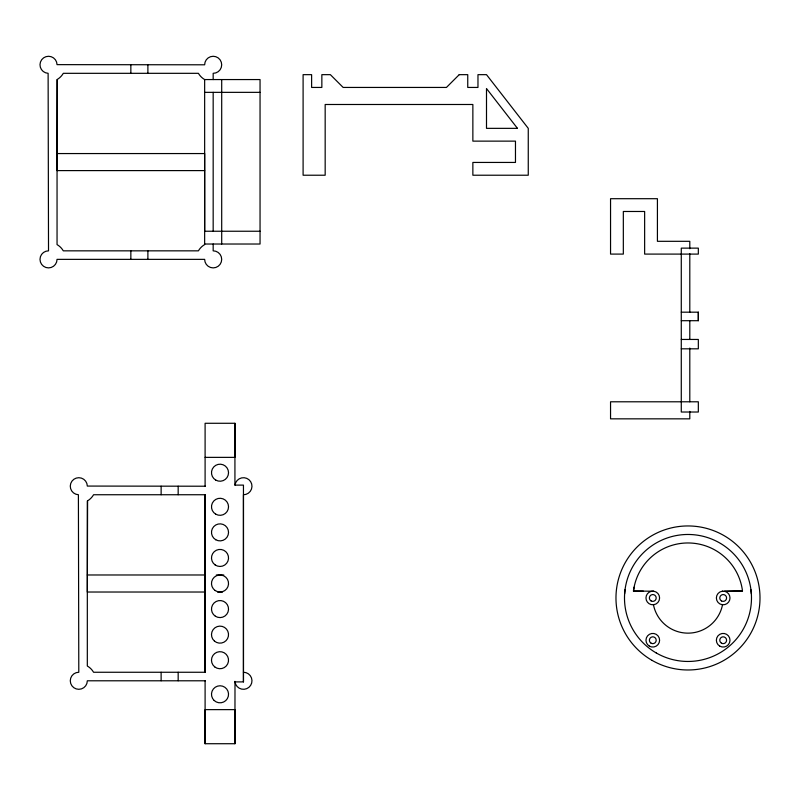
<?xml version="1.0" encoding="UTF-8"?>
<svg xmlns="http://www.w3.org/2000/svg" width="800" height="800" viewBox="0 0 800 800"><rect width="100%" height="100%" fill="white"/><g stroke="black" fill="none" stroke-linecap="round" stroke-linejoin="round"><path stroke-width="1.2" d="M204.65 244.02L260.05 244.02L260.05 231.24L204.65 231.24L204.65 79.56A17.05 17.05 0 0 1 198.41 73.32L63.28 73.32L62.87 74.01A17.05 17.05 0 0 1 57.31 79.41L57.05 170.6L204.65 170.6M205.28 494.74L93.56 494.74L93.14 495.44A17.05 17.05 0 0 1 87.59 500.83L87.32 592.02L205.16 592.02M130.85 73.32L130.85 64.8M147.89 73.32L147.89 64.8M161.13 494.74L161.13 486.22M178.17 494.74L178.17 486.22M243.45 672.26A8.52 8.52 0 0 1 251.97 680.41A8.52 8.52 0 0 1 244.19 689.28A8.52 8.52 0 0 1 235 681.9L234.93 743.72L205.1 743.72L205.1 680.79M213.17 244.02L213.17 250.84A8.52 8.52 0 0 1 221.7 259.36A8.52 8.52 0 0 1 213.17 267.89A8.52 8.52 0 0 1 204.65 259.36L57.04 259.36A8.52 8.52 0 0 1 48.52 267.89A8.52 8.52 0 0 1 40 259.36A8.52 8.52 0 0 1 48.52 250.84L48.12 73.31A8.52 8.52 0 0 1 40 64.58A8.52 8.52 0 0 1 48.56 56.28A8.52 8.52 0 0 1 57.04 64.64L204.65 64.8A8.52 8.52 0 0 1 213.17 56.28A8.52 8.52 0 0 1 221.7 64.8A8.52 8.52 0 0 1 213.17 73.32L213.17 79.56M213.17 231.24L213.17 92.35M205.1 486.22L205.1 423.28L234.93 423.28L234.93 485.11L243.45 485.11L243.45 681.9L234.93 681.9M243.45 681.9L243.45 494.74A8.52 8.52 0 0 0 251.97 486.59A8.52 8.52 0 0 0 244.19 477.73A8.52 8.52 0 0 0 235 485.11M681.28 320.7L698.33 320.7L698.33 312.18L681.28 312.18M624.63 593.81L625.04 589.68M653.47 591.1L653.23 591.16A6.82 6.82 0 0 0 645.97 597.97A6.82 6.82 0 0 0 653.23 604.77L653.68 604.73A6.82 6.82 0 0 0 653.68 591.21L633.45 591.07L634.08 587.24M722.52 604.75L722.51 604.83A35.2 35.2 0 0 1 653.47 604.83L653.45 604.75M722.74 591.16L722.29 591.21A6.82 6.82 0 0 0 722.29 604.73L722.74 604.77A6.82 6.82 0 0 0 730 597.97A6.82 6.82 0 0 0 722.74 591.16L722.52 591.18M742.51 591.1L724.51 591.28L742.48 590.79A54.96 54.96 0 0 0 633.49 590.79M204.65 79.56L260.05 79.56L260.05 231.24M204.65 92.35L260.05 92.35M57.05 153.56L204.65 153.56L204.65 244.6A17.05 17.05 0 0 0 198.41 250.84L63.29 250.84A17.05 17.05 0 0 0 57.05 244.6L57.05 79.56M681.28 339.45L698.33 339.45L698.33 348.82L681.28 348.82M205.1 457.37L234.93 457.37L234.93 423.28M205.32 486.22L87.32 486.07A8.52 8.52 0 0 0 78.83 477.7A8.52 8.52 0 0 0 70.28 486A8.52 8.52 0 0 0 78.4 494.73L78.8 672.26A8.52 8.52 0 0 0 70.28 680.79A8.52 8.52 0 0 0 78.8 689.31A8.52 8.52 0 0 0 87.32 680.79L205.32 680.79M87.32 574.98L205.16 574.98M216.32 574.98L223.77 574.98M633.45 591.18L643.39 591.18M217.56 592.02L222.53 592.02M205.28 672.26L93.57 672.26A17.05 17.05 0 0 0 87.32 666.02L87.32 500.98M750.93 589.68L751.34 593.81M234.95 681.34L235 681.9M698.33 312.18L698.33 320.7M689.8 248.76L689.8 241.31L657.42 241.31L657.42 198.7L610.55 198.7L610.55 254.09L623.33 254.09L623.33 211.48L644.64 211.48L644.64 254.09L698.33 254.1L698.33 248.13L681.28 248.13L681.28 412.02L698.33 412.02L698.33 401.79L610.55 401.79L610.55 418.84L689.8 418.84L689.8 411.39M689.8 253.73L689.8 312.18M689.8 320.7L689.8 339.45M689.8 348.07L689.8 401.79M234.93 743.72L234.93 709.63L205.1 709.63L205.1 743.72M221.7 79.56L221.7 244.02M178.17 672.26L178.17 680.79M161.12 672.26L161.13 680.79M147.89 250.84L147.89 259.36M130.85 250.84L130.85 259.36M205.1 494.74L205.1 672.26L205.1 494.74M459.23 74.66L446.44 87.44L343.15 87.44L330.37 74.66L321.85 74.66L321.85 87.44L311.62 87.44L311.62 74.66L303.1 74.66L303.1 175.22L325.17 175.22L325.17 104.49L472.86 104.49L472.86 141.13L515.47 141.13L515.47 162.44L472.86 162.44L472.86 175.22L528.26 175.22L528.26 128.35L486.5 74.66L477.97 74.66L477.97 87.44L467.75 87.44L467.75 74.66L459.23 74.66M517.46 128.35L486.5 128.35L486.5 88.54L517.46 128.35M215.75 539.75A8.52 8.52 0 0 0 228.53 532.37A8.52 8.52 0 0 0 215.75 524.99A8.52 8.52 0 0 0 215.75 539.75M214.72 666.89A8.52 8.52 0 0 0 228.44 661.44A8.52 8.52 0 0 0 216.87 652.28A8.52 8.52 0 0 0 214.72 666.89M215.75 480.09A8.52 8.52 0 0 0 228.53 472.71A8.52 8.52 0 0 0 215.75 465.33A8.52 8.52 0 0 0 215.75 480.09M215.75 514.18A8.52 8.52 0 0 0 228.53 506.8A8.52 8.52 0 0 0 215.75 499.42A8.52 8.52 0 0 0 215.75 514.18M214.16 700.49A8.52 8.52 0 0 0 228.31 696.26A8.52 8.52 0 0 0 217.57 686.13A8.52 8.52 0 0 0 214.16 700.49M215.17 564.95A8.52 8.52 0 0 0 228.51 558.62A8.52 8.52 0 0 0 216.36 550.24A8.52 8.52 0 0 0 215.17 564.95M215.37 616.22A8.52 8.52 0 0 0 228.52 609.51A8.52 8.52 0 0 0 216.14 601.48A8.52 8.52 0 0 0 215.37 616.22M214.45 641.09A8.52 8.52 0 0 0 228.38 636.23A8.52 8.52 0 0 0 217.21 626.59A8.52 8.52 0 0 0 214.45 641.09M215.17 590.52A8.52 8.52 0 0 0 228.51 584.19A8.52 8.52 0 0 0 216.36 575.8A8.52 8.52 0 0 0 215.17 590.52M721.48 643.19A3.41 3.41 0 0 0 726.59 640.24A3.41 3.41 0 0 0 721.48 637.28A3.41 3.41 0 0 0 721.48 643.19M651.08 600.92A3.41 3.41 0 0 0 656.2 597.97A3.41 3.41 0 0 0 651.08 595.01A3.41 3.41 0 0 0 651.08 600.92M656.24 652.95A63.49 63.49 0 0 0 751.48 597.97A63.49 63.49 0 0 0 656.24 542.98A63.49 63.49 0 0 0 656.24 652.95M651.98 660.33A72.01 72.01 0 0 0 760 597.97A72.01 72.01 0 0 0 651.98 535.6A72.01 72.01 0 0 0 651.98 660.33M651.08 643.19A3.41 3.41 0 0 0 656.2 640.24A3.41 3.41 0 0 0 651.08 637.28A3.41 3.41 0 0 0 651.08 643.19M649.38 646.14A6.82 6.82 0 0 0 659.61 640.24A6.82 6.82 0 0 0 649.38 634.33A6.82 6.82 0 0 0 649.38 646.14M721.48 600.92A3.41 3.41 0 0 0 726.59 597.97A3.41 3.41 0 0 0 721.48 595.01A3.41 3.41 0 0 0 721.48 600.92M719.77 646.14A6.82 6.82 0 0 0 730 640.24A6.82 6.82 0 0 0 719.77 634.33A6.82 6.82 0 0 0 719.77 646.14"/></g></svg>
